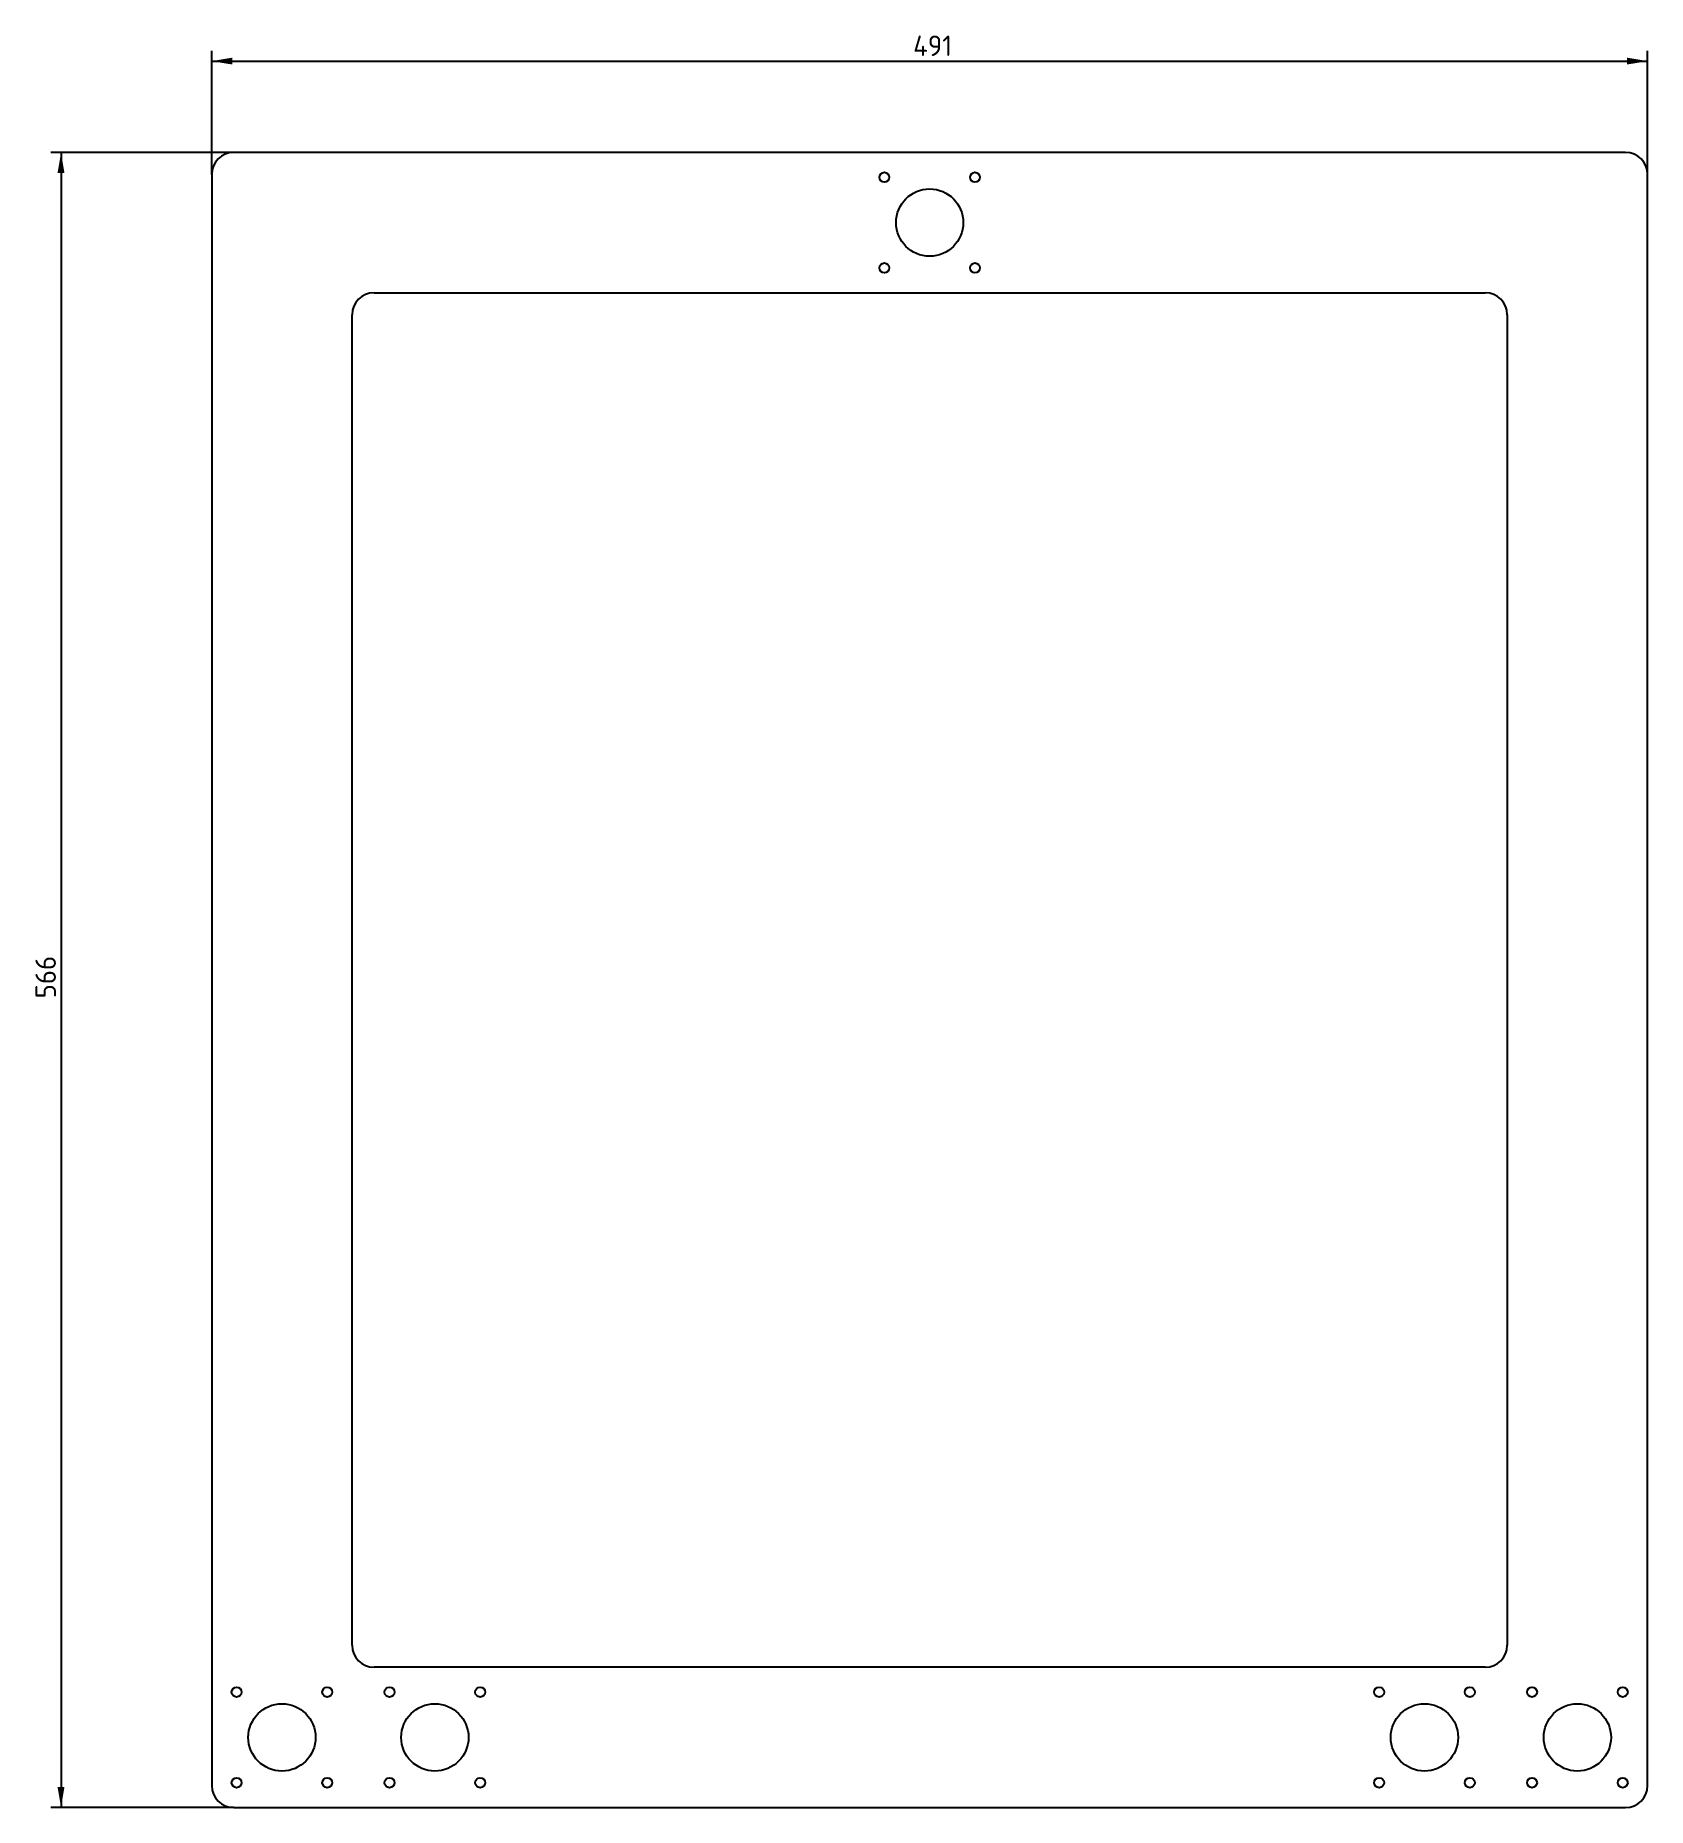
# Model space of a CAD drawing. Header units: millimetres. Extents: x 142 to 417, y 85 to 388.
import ezdxf
from ezdxf.enums import TextEntityAlignment as Align

# ---------------------------------------------------------------- set-up
doc = ezdxf.new("R2010")
doc.units = ezdxf.units.MM
doc.layers.add('Default', color=7, linetype='Continuous')
doc.layers.add('GANTRYPLATE', color=7, linetype='Continuous')
doc.styles.add('SEACAD_Solid_Edge_ISO', font='seiso.ttf')
doc.dimstyles.new('ISO_(mm)', dxfattribs={"dimtxt": 3.5, "dimasz": 3.5, "dimexe": 1.75, "dimexo": 0, "dimgap": 0.875, "dimtad": 1, "dimlfac": 2, "dimtxsty": 'SEACAD_Solid_Edge_ISO', "dimblk1": '_SE_FILLED', "dimblk2": '_SE_FILLED', "dimsah": 1, "dimcen": 1.75, "dimadec": 0, "dimazin": 0, "dimtfac": 0.5, "dimtmove": 0, "dimatfit": 3, "dimfxl": 1, "dimarcsym": 0})

# ---------------------------------------------------------------- blocks, each defined once
blk = doc.blocks.new('SE1')
at = {"layer": 'GANTRYPLATE', "color": 7, "linetype": 'Continuous'}
for p, q in [((413.47, 368.09), (175.47, 368.09)), ((171.72, 364.34), (171.72, 88.84)), ((417.22, 88.84), (417.22, 364.34)), ((199.47, 344.09), (389.47, 344.09)), ((195.72, 112.84), (195.72, 340.34)), ((393.22, 340.34), (393.22, 112.84)), ((389.47, 109.09), (199.47, 109.09)), ((175.47, 85.09), (413.47, 85.09))]:
    blk.add_line(p, q, dxfattribs=at)
for centre, radius in [((286.72, 363.84), 0.85), ((302.22, 363.84), 0.85), ((294.47, 356.09), 5.75), ((286.72, 348.34), 0.85), ((302.22, 348.34), 0.85), ((175.97, 104.84), 0.85), ((191.47, 104.84), 0.85), ((202.12, 104.84), 0.85), ((217.62, 104.84), 0.85), ((371.32, 104.84), 0.85), ((386.82, 104.84), 0.85), ((397.47, 104.84), 0.85), ((412.97, 104.84), 0.85), ((183.72, 97.09), 5.75), ((209.87, 97.09), 5.75), ((379.07, 97.09), 5.75), ((405.22, 97.09), 5.75), ((175.97, 89.34), 0.85), ((191.47, 89.34), 0.85), ((202.12, 89.34), 0.85), ((217.62, 89.34), 0.85), ((371.32, 89.34), 0.85), ((386.82, 89.34), 0.85), ((397.47, 89.34), 0.85), ((412.97, 89.34), 0.85)]:
    blk.add_circle(centre, radius, dxfattribs=at)
for centre, start, end in [((175.47, 364.34), 90, 180), ((413.47, 364.34), 0, 90), ((199.47, 340.34), 90, 180), ((389.47, 340.34), 0, 90), ((199.47, 112.84), 180, 270), ((389.47, 112.84), 270, 360), ((175.47, 88.84), 180, 270), ((413.47, 88.84), 270, 0)]:
    blk.add_arc(centre, 3.75, start, end, dxfattribs=at)
blk = doc.blocks.new('DMBLK3')
at = {"layer": 'Default', "linetype": 'Continuous'}
for points in [[(175.22, 384.29), (171.72, 383.7), (175.22, 383.12)], [(413.72, 384.29), (413.72, 383.12), (417.22, 383.7)]]:
    blk.add_hatch(color=7, dxfattribs=at).paths.add_polyline_path(points)
at = {"layer": 'Default', "color": 7, "linetype": 'Continuous'}
for p, q in [((171.72, 364.34), (171.72, 385.45)), ((417.22, 364.34), (417.22, 385.45)), ((171.72, 383.7), (417.22, 383.7))]:
    blk.add_line(p, q, dxfattribs=at)
at = {"layer": 'Default', "color": 7, "linetype": 'Continuous', "style": 'SEACAD_Solid_Edge_ISO'}
blk.add_text('491', height=3.5, dxfattribs=at).set_placement((291.65, 388.08), align=Align.TOP_LEFT)
blk = doc.blocks.new('_SE_FILLED')
at = {"color": 0}
blk.add_line((0, 0), (-1, 0), dxfattribs=at)
blk.add_solid([(0, 0), (-1, -0.1665), (-1, 0.1665), (0, 0)], dxfattribs=at)
blk = doc.blocks.new('DMBLK4')
at = {"layer": 'Default', "linetype": 'Continuous'}
for points in [[(145.36, 364.59), (146.53, 364.59), (145.95, 368.09)], [(145.36, 88.59), (145.95, 85.09), (146.53, 88.59)]]:
    blk.add_hatch(color=7, dxfattribs=at).paths.add_polyline_path(points)
at = {"layer": 'Default', "color": 7, "linetype": 'Continuous'}
for p, q in [((175.47, 368.09), (144.2, 368.09)), ((145.95, 368.09), (145.95, 85.09)), ((175.47, 85.09), (144.2, 85.09))]:
    blk.add_line(p, q, dxfattribs=at)
at = {"layer": 'Default', "color": 7, "linetype": 'Continuous', "style": 'SEACAD_Solid_Edge_ISO'}
blk.add_text('566', height=3.5, rotation=90, dxfattribs=at).set_placement((141.57, 223.45), align=Align.TOP_LEFT)

msp = doc.modelspace()

# ---------------------------------------------------------------- block references
at = {"layer": 'Default'}
msp.add_blockref('SE1', (0, 0), dxfattribs=at)

# ---------------------------------------------------------------- dimensions: what is measured, and where the dimension line sits
at = {"layer": 'Default', "color": 7, "linetype": 'Continuous'}
for base, p1, p2, angle, picture, middle in [((171.7191, 383.7029), (171.7191, 364.3441), (417.2191, 364.3441), 0, 'DMBLK3', (294.4691, 383.7029)), ((145.9474, 368.0941), (175.4691, 368.0941), (175.4691, 85.0941), 270, 'DMBLK4', (145.9474, 226.5941))]:
    dim = msp.add_linear_dim(base=base, p1=p1, p2=p2, angle=angle, text='\\A1;<>', dimstyle='ISO_(mm)', dxfattribs=at)
    dim.commit()
    dim.dimension.update_dxf_attribs({"geometry": picture, "text_midpoint": middle, "dimtype": 161})

doc.saveas('drawing.dxf')
